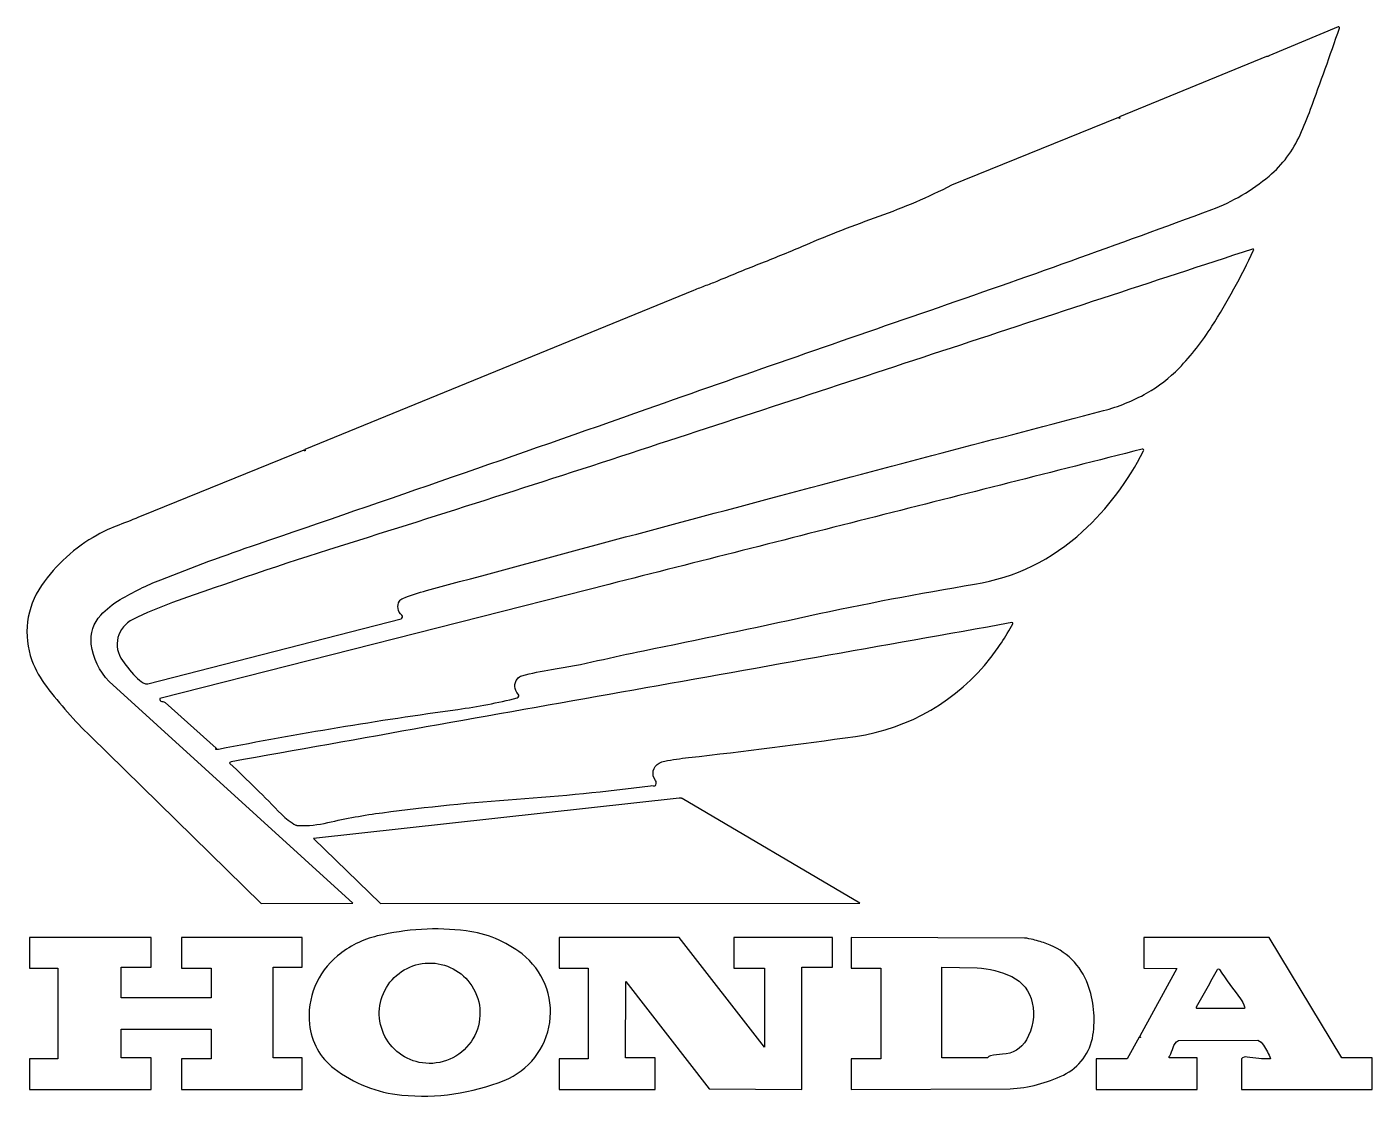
# Model space of a CAD drawing. Extents: x 2.86 to 9.15, y 3.5 to 8.5.
import ezdxf

# ---------------------------------------------------------------- set-up
doc = ezdxf.new("R2010")
doc.units = 0
doc.layers.add('LAYER_1', color=18, linetype='CONTINUOUS')

msp = doc.modelspace()

# ---------------------------------------------------------------- linework, layer by layer
at = {"layer": 'LAYER_1'}
for points in [[(3.9523, 4.3968), (4.3808, 4.3988), (3.2401, 5.4359, -0.161134), (3.1573, 5.6103, -0.222557), (3.2014, 5.7463, -0.071543), (3.2919, 5.8188, -0.038995), (3.4821, 5.9119, -0.011897), (3.9344, 6.0787, 0.002328), (5.756, 6.711, -0.001712), (7.0783, 7.1719, 0.00581), (8.3968, 7.6437, 0.086986), (8.6655, 7.8006, 0.112716), (8.8104, 7.9936, 0.016531), (8.8591, 8.1132, 0.005302), (8.9944, 8.4923, 0.29031), (8.9933, 8.497, 0.298427), (8.9887, 8.4979), (8.6635, 8.3631, -0.407392), (8.6585, 8.3598, 0.143659), (8.6525, 8.3591), (7.9662, 8.0771, 0.196404), (7.9665, 8.0732, -0.754479), (7.9636, 8.0706, -0.170737), (7.9622, 8.0723, 0.294901), (7.9605, 8.0737), (7.1806, 7.7571, -0.031907), (6.8396, 7.6109, 0.015778), (6.494, 7.4759, -0.007303), (6.2918, 7.3928, 0.005788), (6.0893, 7.3104, -0.011402), (6.0313, 7.2876, 0.008746), (5.9732, 7.265), (4.1563, 6.5216, 0.233635), (4.1568, 6.5178, -0.810926), (4.1542, 6.515, -0.17192), (4.1528, 6.5167, 0.296126), (4.1511, 6.518), (3.3909, 6.2096, -0.011042), (3.2865, 6.1678, 0.037238), (3.1845, 6.1207, 0.115184), (2.9241, 5.8844, 0.243554), (2.8794, 5.5348, 0.076468), (2.9472, 5.4118, 0.034476), (3.1528, 5.1798)], [(3.4103, 5.4246, 0.099264), (3.4131, 5.4241, 0.031715), (3.4217, 5.4246), (4.6057, 5.7294, 0.609582), (4.6094, 5.746, -0.372876), (4.5988, 5.812, -0.162282), (4.614, 5.8246, -0.026999), (4.7242, 5.8609, -0.001085), (6.3811, 6.3054, -0.001192), (7.8909, 6.7031, 0.064514), (8.0923, 6.7844, 0.073023), (8.2442, 6.902, 0.050553), (8.3976, 7.0975, 0.030918), (8.5929, 7.453, 0.308729), (8.5922, 7.4576, 0.29039), (8.5874, 7.4588, 0.000427), (7.1777, 6.9954, -0.000606), (5.7679, 6.5325, -0.00297), (4.3158, 6.0671, 0.010433), (3.5377, 5.8049, 0.027364), (3.3508, 5.7258, 0.464186), (3.3025, 5.5337, 0.039118), (3.3739, 5.4492, 0.099264)], [(3.7375, 5.1214, 0.327065), (3.7398, 5.1193, 0.071862), (3.7526, 5.1199, -0.013944), (4.8711, 5.3054, 0.027059), (5.1494, 5.3591, 0.588331), (5.1541, 5.3767, -0.387304), (5.1497, 5.4487, -0.158573), (5.1712, 5.4628, -0.028317), (5.3091, 5.4919, 0.018764), (5.5251, 5.5333, -0.006526), (5.7401, 5.5799, 0.003661), (6.5124, 5.7427, -0.013169), (7.2877, 5.8908, 0.14657), (7.7926, 6.1368, 0.090156), (8.0781, 6.5152, 0.312425), (8.0773, 6.5209, 0.275116), (8.0711, 6.5227, 0.000258), (6.8242, 6.2066, -0.000064), (5.5774, 5.89), (3.4771, 5.3558, 0.47809), (3.4876, 5.3427, -0.176644), (3.5033, 5.3368), (3.7417, 5.1236, -0.575225), (3.7395, 5.1227, 0.697938)], [(4.125, 4.7617, 0.063583), (4.2639, 4.7758, -0.024468), (4.5189, 4.8221, -0.015162), (5.1454, 4.885, 0.015522), (5.7718, 4.9484, -0.103985), (5.7852, 4.9474, 0.36115), (5.7976, 4.9527, 0.290425), (5.7955, 4.9734, -0.464982), (5.8125, 5.0541, -0.076982), (5.8386, 5.0633, -0.01874), (5.9504, 5.08, 0.00768), (6.7306, 5.1792, 0.195328), (7.3639, 5.5482, 0.019336), (7.4131, 5.6172, 0.015816), (7.4671, 5.7056, 0.329586), (7.4666, 5.7095, 0.252916), (7.4619, 5.7111, -0.000172), (5.6366, 5.3856, 0.000176), (3.8112, 5.0602, 0.179666), (3.8046, 5.0564, 0.394263), (3.8049, 5.0525, -0.013109), (4.0464, 4.8146, 0.0818), (4.1145, 4.7639, 0.068617), (4.1185, 4.7625, 0.044464)], [(4.5099, 4.3969), (6.7516, 4.3988), (5.921, 4.8889, 0.063496), (5.918, 4.8893, 0.01685), (5.9067, 4.8893), (4.1964, 4.702)], [(4.6091, 3.5008, 0.119554), (5.0882, 3.5696, 0.579481), (5.1716, 4.1611, 0.13497), (4.91, 4.2693, 0.090919), (4.4946, 4.2453, 0.112862), (4.3089, 4.1524, 0.251186), (4.1773, 3.8323, 0.206408), (4.2927, 3.6254, 0.140669)], [(6.7103, 3.5276), (7.4544, 3.5302, 0.09788), (7.7032, 3.5946, 0.246851), (7.8414, 3.7809, 0.127533), (7.8176, 4.0187, 0.222508), (7.6254, 4.2088, 0.022139), (7.5621, 4.2282, 0.035895), (7.5218, 4.2356), (6.7103, 4.2384), (6.7103, 4.0952), (6.8492, 4.0952), (6.8492, 3.6706), (6.7103, 3.6706)], [(7.8571, 3.5278), (8.3294, 3.5278), (8.3294, 3.6746), (8.1976, 3.6746, -0.21297), (8.1971, 3.6773, -0.065328), (8.2002, 3.6853, 0.056858), (8.2161, 3.7233, -0.191403), (8.2413, 3.756), (8.6131, 3.7578, -0.12416), (8.6387, 3.7349, -0.05834), (8.6721, 3.6709, -0.525202), (8.6713, 3.6698, -0.042366), (8.5622, 3.6791, 0.243329), (8.5357, 3.6706), (8.5357, 3.5278), (9.1468, 3.5278), (9.1468, 3.6746), (9.006, 3.6747), (8.666, 4.2381), (8.0794, 4.2381), (8.0794, 4.0954), (8.2332, 4.0929), (8.0608, 3.7769, 0.230944), (8.0627, 3.7733, -0.958669), (8.0604, 3.77, -0.062857), (8.0592, 3.7709, 0.272929), (8.0578, 3.7713), (8.002, 3.6709), (7.8571, 3.6706)], [(4.721, 3.6496, -0.556623), (4.537, 4.0037, -0.554547), (4.9367, 4.0123, -0.286548), (4.9421, 3.7645, -0.284833)], [(7.1349, 3.6746), (7.1349, 4.0995), (7.2996, 4.0965, -0.097915), (7.4614, 4.0551, -0.232928), (7.5579, 3.9328, -0.185697), (7.5303, 3.7591, -0.258919), (7.4187, 3.6922, 0.054313), (7.3621, 3.6842, 0.205908), (7.3497, 3.6746)], [(8.3294, 3.9057, -0.312395), (8.3258, 3.9082, -0.218814), (8.3263, 3.914, -0.003868), (8.375, 4.0011, 0.003868), (8.4237, 4.0883, -0.268358), (8.4282, 4.091, -0.25613), (8.433, 4.0884, 0.017504), (8.5315, 3.9513, -0.091239), (8.5509, 3.9137, -0.173796), (8.5506, 3.9079, -0.30289), (8.5476, 3.9059, 0.000394), (8.4385, 3.9058, -0.000394)]]:
    msp.add_lwpolyline(points, format="xyb", close=True, dxfattribs=at)
for points in [[(2.869, 3.5278), (3.4365, 3.5278), (3.4365, 3.6746), (3.2976, 3.6746), (3.2976, 3.8095), (3.7183, 3.8095), (3.7183, 3.6706), (3.5794, 3.6706), (3.5794, 3.5278), (4.1429, 3.5278), (4.1429, 3.6746), (4.0079, 3.6746), (4.0079, 4.0992), (4.1429, 4.0992), (4.1429, 4.2381), (3.5794, 4.2381), (3.5794, 4.0952), (3.7183, 4.0952), (3.7183, 3.9563), (3.2976, 3.9563), (3.2976, 4.0992), (3.4365, 4.0992), (3.4365, 4.2381), (2.869, 4.2381), (2.869, 4.0952), (3, 4.0952), (3, 3.6706), (2.869, 3.6706)], [(5.3452, 3.5278), (5.7937, 3.5278), (5.7937, 3.6746), (5.6547, 3.6746), (5.6567, 4.032), (6.046, 3.5298), (6.4802, 3.5277), (6.4802, 4.0992), (6.623, 4.0992), (6.623, 4.2381), (6.1627, 4.2381), (6.1627, 4.0952), (6.3056, 4.0952), (6.3056, 3.7253), (5.9068, 4.2381), (5.3452, 4.2381), (5.3452, 4.0952), (5.4802, 4.0952), (5.4802, 3.6706), (5.3452, 3.6706)]]:
    msp.add_lwpolyline(points, close=True, dxfattribs=at)

doc.saveas('drawing.dxf')
